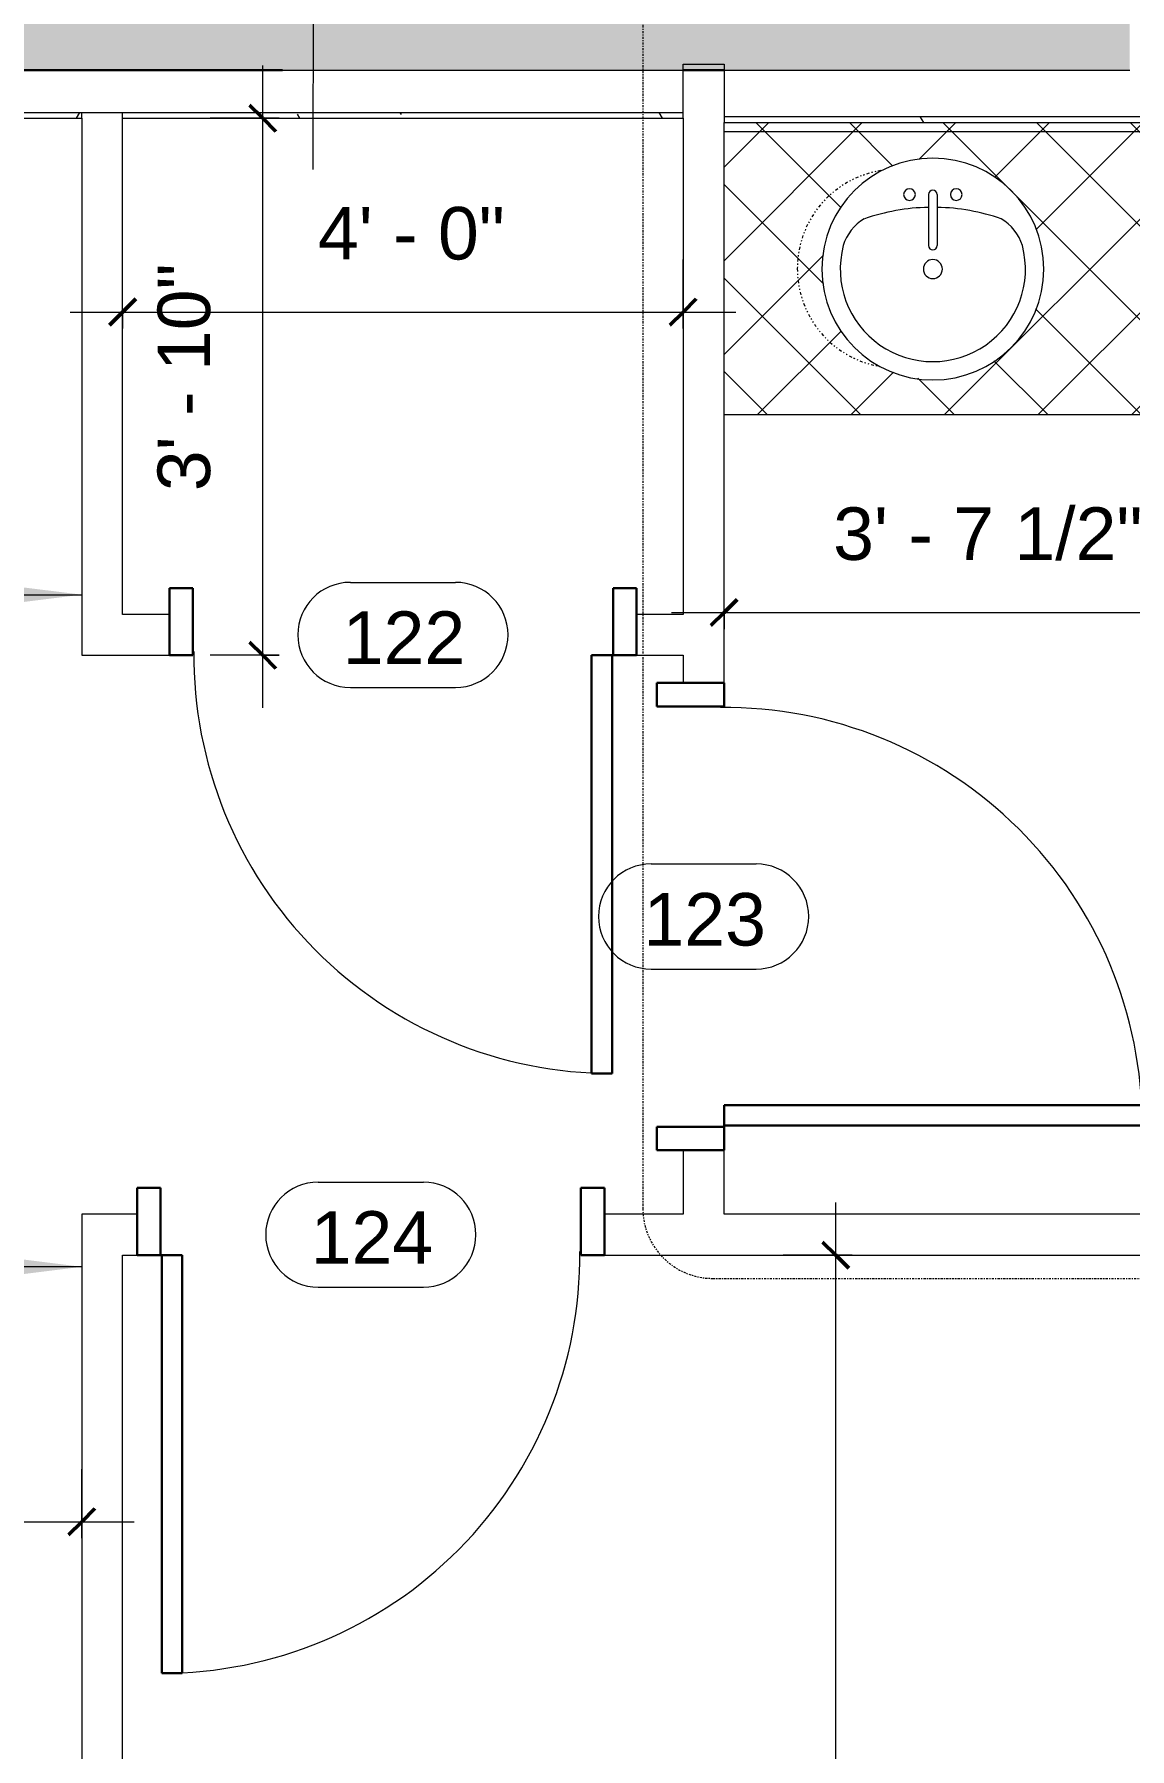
# Model space of a CAD drawing. Header units: inches. Extents: x -545 to 1083, y -2066 to -269.
# Drawn here: x 510.1 to 603.9, y -1841.7 to -1694.9 of the extents above; entities that cross this region are included whole.
import ezdxf

# ---------------------------------------------------------------- set-up
doc = ezdxf.new("R2010")
doc.units = ezdxf.units.IN
doc.header["$MEASUREMENT"] = 0
doc.linetypes.add('Dash Dot 3_16_', pattern=[0.3125, 0.1875, -0.0625, 0, -0.0625])
doc.linetypes.add('Dash dot dot', pattern=[0.8125, 0.25, -0.1875, 0, -0.1875, 0, -0.1875])
for name, color, linetype, lineweight in [('A-ANNO-DIMS', 211, 'Continuous', 9), ('A-ANNO-DIMS-48', 211, 'Continuous', 9), ('A-ANNO-NOTE', 131, 'Continuous', 9), ('A-ANNO-SYMB', 150, 'Continuous', 9), ('A-AREA-IDEN', 2, 'Continuous', 9), ('A-DOOR', 31, 'Continuous', 18), ('A-DOOR-FRAM', 31, 'Continuous', 30), ('A-DOOR-IDEN', 31, 'Continuous', 9), ('A-WALL', 113, 'Continuous', 18), ('A-WALL-PATT', 111, 'Continuous', 18), ('I-WALL', 2, 'Continuous', 18), ('P-SANR-FIXT', 6, 'Continuous', 9), ('Q-CASE', 31, 'Continuous', 9)]:
    doc.layers.add(name, color=color, linetype=linetype, lineweight=lineweight)
doc.styles.add('Swis721 Lt BT', font='swissl.ttf', dxfattribs={"height": 4.5})
doc.styles.add('Swis721 Lt BT_2', font='swissl.ttf', dxfattribs={"height": 0.09375})
doc.dimstyles.new('OTJ_-_3_32__Linear__1_2__Tolerance', dxfattribs={"dimscale": 12, "dimtxt": 4.748918, "dimasz": 0.1875, "dimexe": 0.375, "dimexo": 0.25, "dimgap": 0.25, "dimtad": 1, "dimdec": 1, "dimrnd": 0.5, "dimzin": 3, "dimdsep": 46, "dimlunit": 4, "dimtxsty": 'Swis721 Lt BT', "dimblk1": 'OBLIQUE', "dimblk2": 'OBLIQUE', "dimsah": 1, "dimcen": 0.09, "dimdle": 0.375, "dimazin": 0, "dimtfac": 1, "dimtdec": 4, "dimtix": 1, "dimtmove": 0, "dimatfit": 3, "dimfxl": 1, "dimtvp": 1, "dimfrac": 2, "dimtolj": 1, "dimtzin": 0, "dimarcsym": 2})
pattern_1 = [(0, (0, 0), (15.36, 3.84), [0.634, -10.886, 0.634, -10.886, -61.44]), (0, (0, 0), (15.36, 3.84), [-23.04, 0.634, -22.406, 0.634, -10.886, -26.88]), (0, (0, 0), (15.36, 3.84), [-57.6, 0.634, -7.046, 0.634, -18.566]), (120, (5.76, 1.92), (-11.0055376, 11.38215), [0.634, -10.886, 0.634, -10.886, -61.44]), (120, (5.76, 1.92), (-11.0055376, 11.38215), [-23.04, 0.634, -22.406, 0.634, -10.886, -26.88]), (120, (5.76, 1.92), (-11.0055376, 11.38215), [-57.6, 0.634, -7.046, 0.634, -18.566]), (240, (7.68, 9.6), (-4.3544624, -15.22215), [0.634, -10.886, 0.634, -10.886, -61.44]), (240, (7.68, 9.6), (-4.3544624, -15.22215), [-23.04, 0.634, -22.406, 0.634, -10.886, -26.88]), (240, (7.68, 9.6), (-4.3544624, -15.22215), [-57.6, 0.634, -7.046, 0.634, -18.566])]

# ---------------------------------------------------------------- blocks, each defined once
blk = doc.blocks.new('Single Flush - D1 3_ X 8_  - NOT FR-6102448-1ST FLOOR - CONSTRUCTION')
at = {"layer": 'A-DOOR', "lineweight": 30}
for p, q in [((16.15625, 37.5625), (16.15625, 1.75)), ((17.90625, 37.5625), (16.15625, 37.5625)), ((17.90625, 1.75), (17.90625, 37.5625)), ((16.15625, 1.75), (17.90625, 1.75))]:
    blk.add_line(p, q, dxfattribs=at)
at = {"layer": 'A-DOOR', "lineweight": 9}
blk.add_arc((17.90625, 1.75), 35.8125, 90, 180.5, dxfattribs=at)
at = {"layer": 'A-DOOR-FRAM'}
for p, q in [((-20, -4), (-20, 1.75)), ((-20, 1.75), (-18, 1.75)), ((-18, -4), (-18, 1.75)), ((18.000004, -4), (18.000004, 1.75)), ((18.000004, 1.75), (20.000004, 1.75)), ((20.000004, -4), (20.000004, 1.75)), ((-20, -4), (-18, -4)), ((18.000004, -4), (20.000004, -4))]:
    blk.add_line(p, q, dxfattribs=at)
blk = doc.blocks.new('Single Flush - D1 3_ X 8_  - NOT FR-6102174-1ST FLOOR - CONSTRUCTION')
at = {"layer": 'A-DOOR', "lineweight": 30}
for p, q in [((16.15625, -1.75), (17.90625, -1.75)), ((16.15625, -37.5625), (16.15625, -1.75)), ((17.90625, -1.75), (17.90625, -37.5625)), ((17.90625, -37.5625), (16.15625, -37.5625))]:
    blk.add_line(p, q, dxfattribs=at)
at = {"layer": 'A-DOOR', "lineweight": 9}
blk.add_arc((17.90625, -1.75), 35.8125, 179.5, 270, dxfattribs=at)
at = {"layer": 'A-DOOR-FRAM'}
for p, q in [((-20, 4), (-20, -1.75)), ((-20, 4), (-18, 4)), ((-18, 4), (-18, -1.75)), ((18.000004, 4), (18.000004, -1.75)), ((18.000004, 4), (20.000004, 4)), ((20.000004, 4), (20.000004, -1.75)), ((-20, -1.75), (-18, -1.75)), ((18.000004, -1.75), (20.000004, -1.75))]:
    blk.add_line(p, q, dxfattribs=at)
blk = doc.blocks.new('Vanity Counter Top w Round Sink Hole - 24_ Depth-5955313-1ST FLOOR - CONSTRUCTION')
at = {"layer": 'Q-CASE'}
h = blk.add_hatch(dxfattribs=at)
h.set_pattern_fill('FP_5', color=256, style=0, pattern_type=2)
h.set_pattern_definition([(45, (-621.459, 1702.469), (-4.006467, 4.006467), []), (135, (-621.459, 1702.469), (-4.006467, -4.006467), [])])
h.paths.add_polyline_path([(-52.26, -25), (2.99, -25), (2.99, 0), (-52.26, 0), (-52.26, -16.66)], flags=0)
h.paths.add_polyline_path([(-34.39, -22.03), (-36.5, -21.8), (-38.51, -21.09), (-40.31, -19.96), (-41.81, -18.46), (-42.96, -16.62), (-43.65, -14.65), (-43.89, -12.53), (-43.65, -10.42), (-42.95, -8.41), (-41.81, -6.61), (-40.31, -5.11), (-38.51, -3.97), (-36.5, -3.27), (-34.39, -3.03), (-32.27, -3.27), (-30.27, -3.97), (-28.46, -5.11), (-26.96, -6.61), (-25.83, -8.41), (-25.13, -10.42), (-24.89, -12.53), (-25.13, -14.65), (-25.83, -16.66), (-26.96, -18.46), (-28.46, -19.96), (-30.27, -21.09), (-32.27, -21.8)], flags=0)
for p, q in [((2.99, -25), (2.99, 0)), ((-52.26, -0.75), (2.99, -0.75)), ((-52.26, -25), (2.99, -25))]:
    blk.add_line(p, q, dxfattribs=at)
at = {"layer": 'Q-CASE', "linetype": 'Dash dot dot'}
for start, end in [(99.097, 180), (180, 259.9718)]:
    blk.add_arc((-37.49, -12.5), 8.5, start, end, dxfattribs=at)
blk = doc.blocks.new('Sink Vanity-Round - 19_ x 19_-5200875-1ST FLOOR - CONSTRUCTION')
at = {"layer": 'P-SANR-FIXT'}
for p, q in [((3.43, 9.73), (3.43, 5.36)), ((4.18, 9.73), (4.18, 5.36))]:
    blk.add_line(p, q, dxfattribs=at)
for centre, radius, start, end in [((3.81, 3.35), 9.5, 90, 270), ((3.81, 3.35), 9.5, 270, 90), ((1.81, 9.73), 0.5, 360, 180), ((1.81, 9.73), 0.5, 180, 360), ((3.81, 9.73), 0.375, 360, 180), ((5.81, 9.73), 0.5, 360, 180), ((5.81, 9.73), 0.5, 180, 360), ((0.05, 4.11), 4.12, 120.7927, 162.1904), ((3.81, -9.17), 17.81, 91.2067, 109.2086), ((3.81, -9.17), 17.81, 70.7914, 88.7933), ((7.56, 4.11), 4.12, 17.8096, 59.2073), ((3.81, 3.35), 7.93, 165.3071, 14.6929), ((3.81, 5.36), 0.375, 180, 360), ((3.81, 3.35), 0.813, 360, 180), ((3.81, 3.35), 0.813, 180, 360)]:
    blk.add_arc(centre, radius, start, end, dxfattribs=at)
blk = doc.blocks.new('DIMBLOCK1-1ST FLOOR - CONSTRUCTION')
at = {"layer": 'A-ANNO-DIMS-48'}
for p, q in [((578.77, -1919.41), (578.77, -1794.96)), ((580.17, -1799.46), (574.27, -1799.46)), ((578.77, -1799.46), (580.17, -1799.46)), ((580.17, -1914.91), (574.27, -1914.91)), ((578.77, -1914.91), (580.17, -1914.91))]:
    blk.add_line(p, q, dxfattribs=at)
at = {"layer": 'A-ANNO-DIMS-48', "lineweight": 50}
for p, q in [((578.77, -1799.46), (577.64, -1798.34)), ((578.77, -1799.46), (579.89, -1800.59)), ((578.77, -1914.91), (577.64, -1913.79)), ((578.77, -1914.91), (579.89, -1916.04))]:
    blk.add_line(p, q, dxfattribs=at)
at = {"layer": 'A-ANNO-DIMS-48', "color": 0, "insert": (569.76, -1869.51), "char_height": 4.5, "width": 29.579, "attachment_point": 1, "rotation": 90, "line_spacing_factor": 1.005062, "style": 'Swis721 Lt BT'}
blk.add_mtext('9\' - 7 1/2"', dxfattribs=at)
blk = doc.blocks.new('_Oblique')
at = {"color": 0, "linetype": 'ByBlock', "lineweight": -2}
blk.add_line((-0.5, -0.5), (0.5, 0.5), dxfattribs=at)
blk = doc.blocks.new('DIMBLOCK9-1ST FLOOR - CONSTRUCTION')
at = {"layer": 'A-ANNO-DIMS-48'}
for p, q in [((517.7, -1720.11), (517.7, -1714.2)), ((565.7, -1720.11), (565.7, -1714.2)), ((513.2, -1718.7), (570.2, -1718.7)), ((517.7, -1718.7), (517.7, -1720.11)), ((565.7, -1718.7), (565.7, -1720.11))]:
    blk.add_line(p, q, dxfattribs=at)
at = {"layer": 'A-ANNO-DIMS-48', "lineweight": 50}
for p, q in [((517.7, -1718.7), (518.82, -1717.57)), ((565.7, -1718.7), (566.82, -1717.57)), ((517.7, -1718.7), (516.57, -1719.82)), ((565.7, -1718.7), (564.57, -1719.82))]:
    blk.add_line(p, q, dxfattribs=at)
at = {"layer": 'A-ANNO-DIMS-48', "color": 0, "insert": (534.42, -1709.69), "char_height": 4.5, "width": 17.4579, "attachment_point": 1, "line_spacing_factor": 1.005062, "style": 'Swis721 Lt BT'}
blk.add_mtext('4\' - 0"', dxfattribs=at)
blk = doc.blocks.new('DIMBLOCK10-1ST FLOOR - CONSTRUCTION')
at = {"layer": 'A-ANNO-DIMS-48'}
for p, q in [((569.2, -1745.84), (569.2, -1739.93)), ((612.54, -1759.26), (612.54, -1739.93)), ((564.7, -1744.43), (617.04, -1744.43)), ((569.2, -1744.43), (569.2, -1745.84)), ((612.54, -1744.43), (612.54, -1759.26))]:
    blk.add_line(p, q, dxfattribs=at)
at = {"layer": 'A-ANNO-DIMS-48', "lineweight": 50}
for p, q in [((569.2, -1744.43), (570.32, -1743.3)), ((612.54, -1744.43), (613.67, -1743.3)), ((569.2, -1744.43), (568.07, -1745.55)), ((612.54, -1744.43), (611.42, -1745.55))]:
    blk.add_line(p, q, dxfattribs=at)
at = {"layer": 'A-ANNO-DIMS-48', "color": 0, "insert": (578.54, -1735.42), "char_height": 4.5, "width": 29.579, "attachment_point": 1, "line_spacing_factor": 1.005062, "style": 'Swis721 Lt BT'}
blk.add_mtext('3\' - 7 1/2"', dxfattribs=at)
blk = doc.blocks.new('Door Tag - Door Tag-41184-1ST FLOOR - CONSTRUCTION')
at = {"layer": 'A-DOOR-IDEN'}
for p, q in [((-0.09375, 0.09375), (0.09375, 0.09375)), ((-0.09375, -0.09375), (0.09375, -0.09375))]:
    blk.add_line(p, q, dxfattribs=at)
for centre, start, end in [((-0.09375, 0), 90, 270), ((0.09375, 0), 270, 90)]:
    blk.add_arc(centre, 0.09375, start, end, dxfattribs=at)
blk = doc.blocks.new('Align symbol - U shaped 2016 - symbol_align 01-5856641-1ST FLOOR - CONSTRUCTION')
at = {"layer": 'A-ANNO-NOTE'}
for points in [[(-0.0156, 0.125), (0.0156, 0.125), (0, 0)], [(1.1836, 0.125), (1.2148, 0.125), (1.1992, 0)]]:
    blk.add_hatch(color=256, dxfattribs=at).paths.add_polyline_path(points, flags=0)
for p, q in [((0, 0.375), (1.1992, 0.375)), ((0, 0), (0, 0.375)), ((1.1992, 0.375), (1.1992, 0))]:
    blk.add_line(p, q, dxfattribs=at)
at = {"layer": 'A-ANNO-NOTE', "insert": (0.4106, 0.5442), "char_height": 0.09375, "width": 0.4545, "attachment_point": 1, "style": 'Swis721 Lt BT_2'}
blk.add_mtext('ALIGN', dxfattribs=at)
blk = doc.blocks.new('DIMBLOCK32-1ST FLOOR - CONSTRUCTION')
at = {"layer": 'A-ANNO-DIMS-48'}
for p, q in [((470.2, -1807.84), (470.2, -1826.79)), ((470.2, -1822.29), (470.2, -1807.84)), ((514.2, -1823.7), (514.2, -1817.79)), ((465.7, -1822.29), (518.7, -1822.29)), ((514.2, -1822.29), (514.2, -1823.7))]:
    blk.add_line(p, q, dxfattribs=at)
at = {"layer": 'A-ANNO-DIMS-48', "lineweight": 50}
for p, q in [((470.2, -1822.29), (471.32, -1821.16)), ((514.2, -1822.29), (515.32, -1821.16)), ((470.2, -1822.29), (469.07, -1823.41)), ((514.2, -1822.29), (513.07, -1823.41))]:
    blk.add_line(p, q, dxfattribs=at)
at = {"layer": 'A-ANNO-DIMS-48', "color": 0, "insert": (484.92, -1813.28), "char_height": 4.5, "width": 17.4579, "attachment_point": 1, "line_spacing_factor": 1.005062, "style": 'Swis721 Lt BT'}
blk.add_mtext('3\' - 8"', dxfattribs=at)
blk = doc.blocks.new('DIMBLOCK45-1ST FLOOR - CONSTRUCTION')
at = {"layer": 'A-ANNO-DIMS-48'}
for p, q in [((529.7, -1752.59), (529.7, -1697.59)), ((531.11, -1702.09), (525.2, -1702.09)), ((529.7, -1702.09), (531.11, -1702.09)), ((531.11, -1748.09), (525.2, -1748.09)), ((529.7, -1748.09), (531.11, -1748.09))]:
    blk.add_line(p, q, dxfattribs=at)
at = {"layer": 'A-ANNO-DIMS-48', "lineweight": 50}
for p, q in [((529.7, -1702.09), (528.57, -1700.97)), ((529.7, -1702.09), (530.82, -1703.22)), ((529.7, -1748.09), (528.57, -1746.97)), ((529.7, -1748.09), (530.82, -1749.22))]:
    blk.add_line(p, q, dxfattribs=at)
at = {"layer": 'A-ANNO-DIMS-48', "color": 0, "insert": (520.69, -1734.03), "char_height": 4.5, "width": 21.438, "attachment_point": 1, "rotation": 90, "line_spacing_factor": 1.005062, "style": 'Swis721 Lt BT'}
blk.add_mtext('3\' - 10"', dxfattribs=at)

msp = doc.modelspace()

# ---------------------------------------------------------------- hatches: boundary and pattern name
at = {"layer": 'A-WALL-PATT', "lineweight": 9}
h = msp.add_hatch(color=7, dxfattribs=at)
h.paths.add_polyline_path([(518.38, -1697.97), (518.38, -1684.97), (503.82, -1684.97), (503.82, -1697.97)], flags=0)
h.paths.add_polyline_path([(469.82, -1697.97), (469.82, -1684.97), (339.7, -1684.97), (339.7, -1697.97), (461.57, -1697.97)], flags=0)
msp.add_hatch(color=7, dxfattribs=at).paths.add_polyline_path([(531.38, -1697.97), (531.38, -1684.72), (518.38, -1684.72), (518.38, -1697.97)], flags=0)
h = msp.add_hatch(color=7, dxfattribs=at)
h.paths.add_polyline_path([(770.94, -1697.97), (778.27, -1697.97), (778.27, -1684.97), (745.31, -1684.97), (745.31, -1697.97)], flags=0)
h.paths.add_polyline_path([(658.44, -1697.97), (721.31, -1697.97), (721.31, -1684.97), (627.94, -1684.97), (627.94, -1697.97)], flags=0)
h.paths.add_polyline_path([(603.94, -1697.97), (603.94, -1684.97), (531.38, -1684.97), (531.38, -1697.97), (602.19, -1697.97)], flags=0)
h = msp.add_hatch(dxfattribs=at)
h.set_pattern_fill('FP_1', color=256, style=0, pattern_type=2)
h.set_pattern_definition(pattern_1)
h.paths.add_polyline_path([(489.7, -1702.09), (514.2, -1702.09), (514.2, -1701.59), (391.32, -1701.59), (391.32, -1702.09), (482.67, -1702.09)], flags=0)
h.paths.add_polyline_path([(545.94, -1702.09), (565.7, -1702.09), (565.7, -1701.59), (517.7, -1701.59), (517.7, -1702.09)], flags=0)
h = msp.add_hatch(dxfattribs=at)
h.set_pattern_fill('FP_1', color=256, style=0, pattern_type=2)
h.set_pattern_definition(pattern_1)
h.paths.add_polyline_path([(684.44, -1702.47), (684.44, -1701.97), (569.2, -1701.97), (569.2, -1702.47), (658.44, -1702.47)], flags=0)

# ---------------------------------------------------------------- linework, layer by layer
at = {"layer": 'A-ANNO-SYMB', "linetype": 'Dash Dot 3_16_'}
for p, q in [((562.24, -1687.31), (562.24, -1795.46)), ((568.24, -1801.46), (693.05, -1801.46))]:
    msp.add_line(p, q, dxfattribs=at)
msp.add_arc((568.24, -1795.46), 6, 180, 270, dxfattribs=at)
at = {"layer": 'A-AREA-IDEN'}
msp.add_line((534.02, -1706.47), (534.05, -1672.04), dxfattribs=at)
at = {"layer": 'A-WALL', "color": 8, "lineweight": 30}
for p, q in [((503.82, -1697.97), (531.38, -1697.97)), ((565.7, -1697.97), (569.2, -1697.97))]:
    msp.add_line(p, q, dxfattribs=at)
at = {"layer": 'A-WALL', "color": 55}
for p, q in [((531.38, -1697.97), (565.7, -1697.97)), ((569.2, -1697.97), (603.94, -1697.97))]:
    msp.add_line(p, q, dxfattribs=at)
at = {"layer": 'A-WALL'}
for p, q in [((565.7, -1702.09), (565.7, -1697.47)), ((569.2, -1697.47), (569.2, -1702.47)), ((391.32, -1701.59), (565.7, -1701.59)), ((514.2, -1702.09), (514.2, -1701.59)), ((517.7, -1702.09), (517.7, -1701.59)), ((684.44, -1701.97), (569.2, -1701.97))]:
    msp.add_line(p, q, dxfattribs=at)
at = {"layer": 'I-WALL', "lineweight": 9}
msp.add_line((565.7, -1697.47), (569.2, -1697.47), dxfattribs=at)
at = {"layer": 'I-WALL'}
for p, q in [((391.32, -1702.09), (514.2, -1702.09)), ((514.2, -1702.09), (514.2, -1748.09)), ((517.7, -1744.59), (517.7, -1702.09)), ((517.7, -1702.09), (565.7, -1702.09)), ((565.7, -1702.09), (565.7, -1744.59)), ((569.2, -1750.46), (569.2, -1702.47)), ((569.2, -1702.47), (684.44, -1702.47)), ((521.7, -1744.59), (517.7, -1744.59)), ((521.7, -1748.09), (521.7, -1744.59)), ((565.7, -1744.59), (561.7, -1744.59)), ((561.7, -1744.59), (561.7, -1748.09)), ((514.2, -1748.09), (521.7, -1748.09)), ((561.7, -1748.09), (565.7, -1748.09)), ((565.7, -1748.09), (565.7, -1750.46)), ((565.7, -1750.46), (569.2, -1750.46)), ((565.7, -1790.46), (565.7, -1795.96)), ((569.2, -1790.46), (565.7, -1790.46)), ((569.2, -1795.96), (569.2, -1790.46)), ((518.95, -1795.96), (514.2, -1795.96)), ((514.2, -1795.96), (514.2, -1914.91)), ((518.95, -1799.46), (518.95, -1795.96)), ((565.7, -1795.96), (558.95, -1795.96)), ((558.95, -1795.96), (558.95, -1799.46)), ((612.54, -1795.96), (569.2, -1795.96)), ((517.7, -1914.91), (517.7, -1799.46)), ((517.7, -1799.46), (518.95, -1799.46)), ((558.95, -1799.46), (622.79, -1799.46))]:
    msp.add_line(p, q, dxfattribs=at)

# ---------------------------------------------------------------- block references
at = {"layer": 'A-ANNO-NOTE', "xscale": 48, "yscale": 48, "zscale": 48, "rotation": 89.9999999999999}
msp.add_blockref('Align symbol - U shaped 2016 - symbol_align 01-5856641-1ST FLOOR - CONSTRUCTION', (514.2, -1800.46), dxfattribs=at)
at = {"layer": 'A-DOOR'}
msp.add_blockref('Single Flush - D1 3_ X 8_  - NOT FR-6102174-1ST FLOOR - CONSTRUCTION', (541.7, -1746.34), dxfattribs=at)
for p, rotation in [((567.45, -1770.46), 269.9999999999999), ((538.95, -1797.71), 180)]:
    msp.add_blockref('Single Flush - D1 3_ X 8_  - NOT FR-6102448-1ST FLOOR - CONSTRUCTION', p, dxfattribs=dict(at, rotation=rotation))
at = {"layer": 'A-DOOR-IDEN', "xscale": 47.99999999999997, "yscale": 47.99999999999997, "zscale": 47.99999999999997}
for p in [(541.7, -1746.34), (567.45, -1770.46), (538.95, -1797.71)]:
    msp.add_blockref('Door Tag - Door Tag-41184-1ST FLOOR - CONSTRUCTION', p, dxfattribs=at)
at = {"layer": 'P-SANR-FIXT'}
msp.add_blockref('Sink Vanity-Round - 19_ x 19_-5200875-1ST FLOOR - CONSTRUCTION', (583.27, -1718.36), dxfattribs=at)
at = {"layer": 'Q-CASE'}
msp.add_blockref('Vanity Counter Top w Round Sink Hole - 24_ Depth-5955313-1ST FLOOR - CONSTRUCTION', (621.46, -1702.47), dxfattribs=at)

# ---------------------------------------------------------------- texts
at = {"layer": 'A-DOOR-IDEN', "char_height": 4.5, "width": 12.2715, "attachment_point": 1, "style": 'Swis721 Lt BT'}
for s, insert in [('122', (536.55, -1744.33)), ('123', (562.3, -1768.45)), ('124', (533.8, -1795.7))]:
    msp.add_mtext(s, dxfattribs=dict(at, insert=insert))

# ---------------------------------------------------------------- dimensions: what is measured, and where the dimension line sits
at = {"layer": 'A-ANNO-DIMS'}
for base, p1, p2, override, picture, middle in [((529.7, -1702.09), (528.11, -1748.09), (528.11, -1702.09), {"dimpost": '<>', "dimfxl": 46}, 'DIMBLOCK45-1ST FLOOR - CONSTRUCTION', (524.39, -1725.09)), ((578.7654, -1799.4626), (577.1744, -1914.9102), (577.1744, -1799.4626), {"dimpost": '<>', "dimfxl": 115.447559}, 'DIMBLOCK1-1ST FLOOR - CONSTRUCTION', (573.1947, -1857.1864))]:
    dim = msp.add_linear_dim(base=base, p1=p1, p2=p2, angle=90, dimstyle='OTJ_-_3_32__Linear__1_2__Tolerance', override=override, dxfattribs=at)
    dim.commit()
    dim.dimension.update_dxf_attribs({"geometry": picture, "text_midpoint": middle})
for base, p1, p2, override, picture, middle in [((565.7, -1718.7), (517.7, -1717.11), (565.7, -1717.11), {"dimpost": '<>', "dimfxl": 48}, 'DIMBLOCK9-1ST FLOOR - CONSTRUCTION', (541.7, -1713.39)), ((612.54, -1744.43), (569.2, -1742.84), (612.54, -1762.26), {"dimpost": '<>', "dimfxl": 47.498576}, 'DIMBLOCK10-1ST FLOOR - CONSTRUCTION', (590.87, -1738.86)), ((514.2, -1822.29), (470.2, -1804.84), (514.2, -1820.7), {"dimpost": '<>', "dimfxl": 46.768364}, 'DIMBLOCK32-1ST FLOOR - CONSTRUCTION', (492.2, -1816.97))]:
    dim = msp.add_linear_dim(base=base, p1=p1, p2=p2, dimstyle='OTJ_-_3_32__Linear__1_2__Tolerance', override=override, dxfattribs=at)
    dim.commit()
    dim.dimension.update_dxf_attribs({"geometry": picture, "text_midpoint": middle})

doc.saveas('drawing.dxf')
